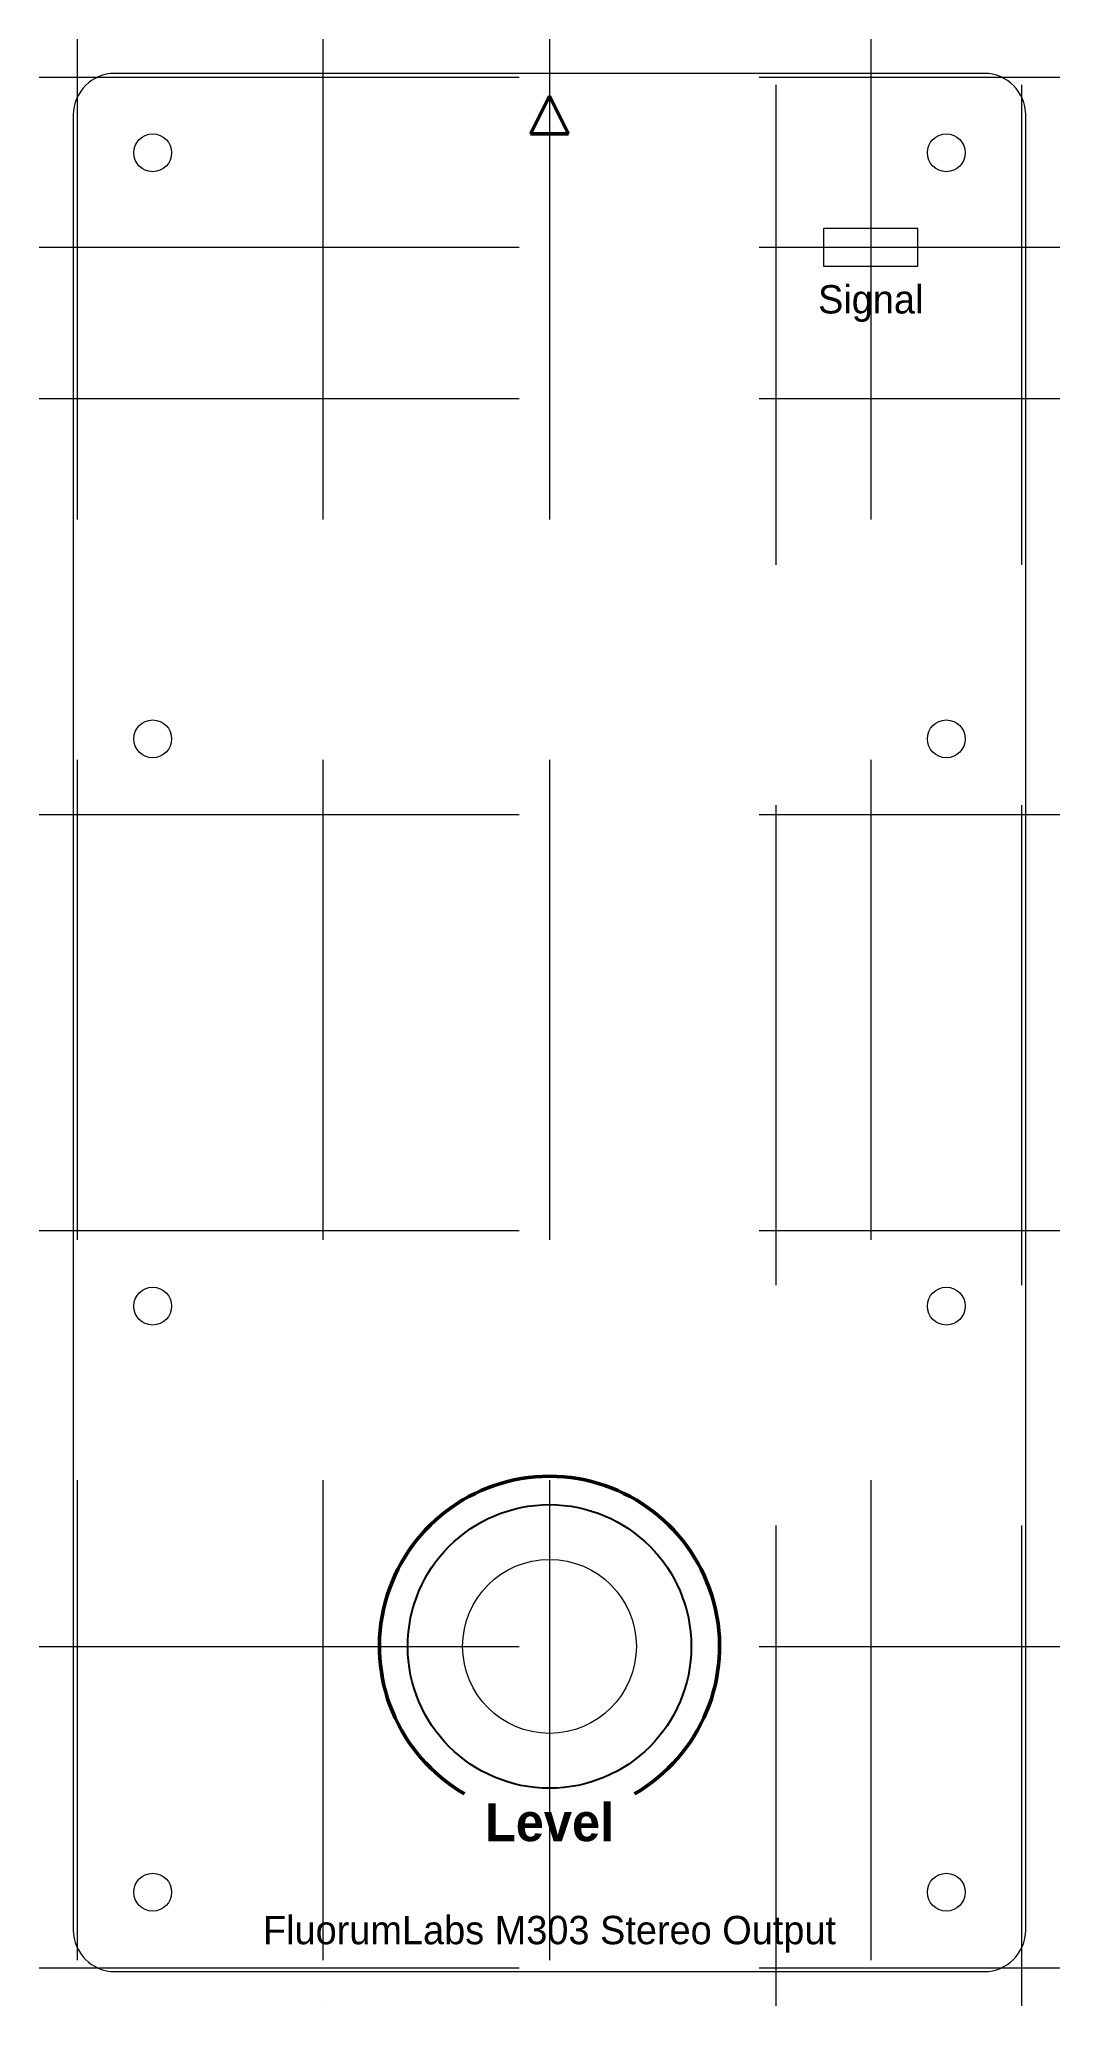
# Model space of a CAD drawing. Header units: millimetres. Extents: x -2 to 52, y -2 to 102.
import ezdxf
from ezdxf.enums import TextEntityAlignment as Align

# ---------------------------------------------------------------- set-up
doc = ezdxf.new("R2010")
doc.units = ezdxf.units.MM
doc.linetypes.add('DASHEDX2', pattern=[38.1, 25.4, -12.7])
for name, color, linetype, lineweight, true_color in [('Cut', 5, 'CONTINUOUS', 5, 0x0000ff), ('Fill', 7, 'CONTINUOUS', 20, 0x000000), ('Guide Panel', 94, 'DASHEDX2', 5, 0x008000), ('Helpers', 2, 'CONTINUOUS', 25, 0xffff00)]:
    doc.layers.add(name, color=color, linetype=linetype, lineweight=lineweight, true_color=true_color)
doc.styles.add('textstyle10', font='')
doc.styles.add('textstyle8', font='')
doc.styles.add('textstyle9', font='')
doc.styles.get('textstyle10').set_extended_font_data('Ubuntu', bold=True)
doc.styles.get('textstyle8').set_extended_font_data('Ubuntu')
doc.styles.get('textstyle9').set_extended_font_data('Ubuntu')

msp = doc.modelspace()

# ---------------------------------------------------------------- linework, layer by layer
at = {"layer": 'Cut'}
for p, q in [((48, 100.2), (2, 100.2)), ((-0.2, 98), (-0.2, 2)), ((50.2, 2), (50.2, 98)), ((44.5, 92), (39.5, 92)), ((39.5, 92), (39.5, 90)), ((44.5, 90), (44.5, 92)), ((39.5, 90), (44.5, 90)), ((2, -0.2), (48, -0.2))]:
    msp.add_line(p, q, dxfattribs=at)
for centre, radius in [((4, 96), 1), ((46, 96), 1), ((4, 65), 1), ((46, 65), 1), ((4, 35), 1), ((46, 35), 1), ((25, 17), 4.6), ((4, 4), 1), ((46, 4), 1)]:
    msp.add_circle(centre, radius, dxfattribs=at)
for centre, start, end in [((2, 98), 90, 180), ((48, 98), 0, 90), ((2, 2), 180, 270), ((48, 2), 270, 0)]:
    msp.add_arc(centre, 2.2, start, end, dxfattribs=at)
at = {"layer": 'Fill', "lineweight": 50}
for p, q in [((25, 99), (24, 97)), ((26, 97), (25, 99)), ((24, 97), (26, 97))]:
    msp.add_line(p, q, dxfattribs=at)
msp.add_arc((25, 17), 9, 300, 240, dxfattribs=at)
at = {"layer": 'Guide Panel'}
for p, q in [((0, 102), (0, -2)), ((13, 102), (13, -2)), ((25, 102), (25, -2)), ((37, -2), (37, 102)), ((42, 102), (42, -2)), ((50, -2), (50, 102)), ((-2, 100), (52, 100)), ((-2, 91), (52, 91)), ((-2, 83), (52, 83)), ((-2, 61), (52, 61)), ((-2, 39), (52, 39)), ((-2, 17), (52, 17)), ((-2, 0), (52, 0)), ((13, -2), (13, -2))]:
    msp.add_line(p, q, dxfattribs=at)
at = {"layer": 'Helpers'}
msp.add_circle((25, 17), 7.5, dxfattribs=at)

# ---------------------------------------------------------------- texts
at = {"layer": 'Fill'}
for s, height, style, p in [('Signal', 1.5, 'textstyle8', (42, 89)), ('Level', 2, 'textstyle10', (25, 8.7))]:
    msp.add_text(s, height=height, dxfattribs=dict(at, style=style)).set_placement(p, align=Align.TOP_CENTER)
at = {"layer": 'Fill', "style": 'textstyle9'}
msp.add_text('FluorumLabs M303 Stereo Output', height=1.5, dxfattribs=at).set_placement((25, 2), align=Align.MIDDLE_CENTER)

doc.saveas('drawing.dxf')
